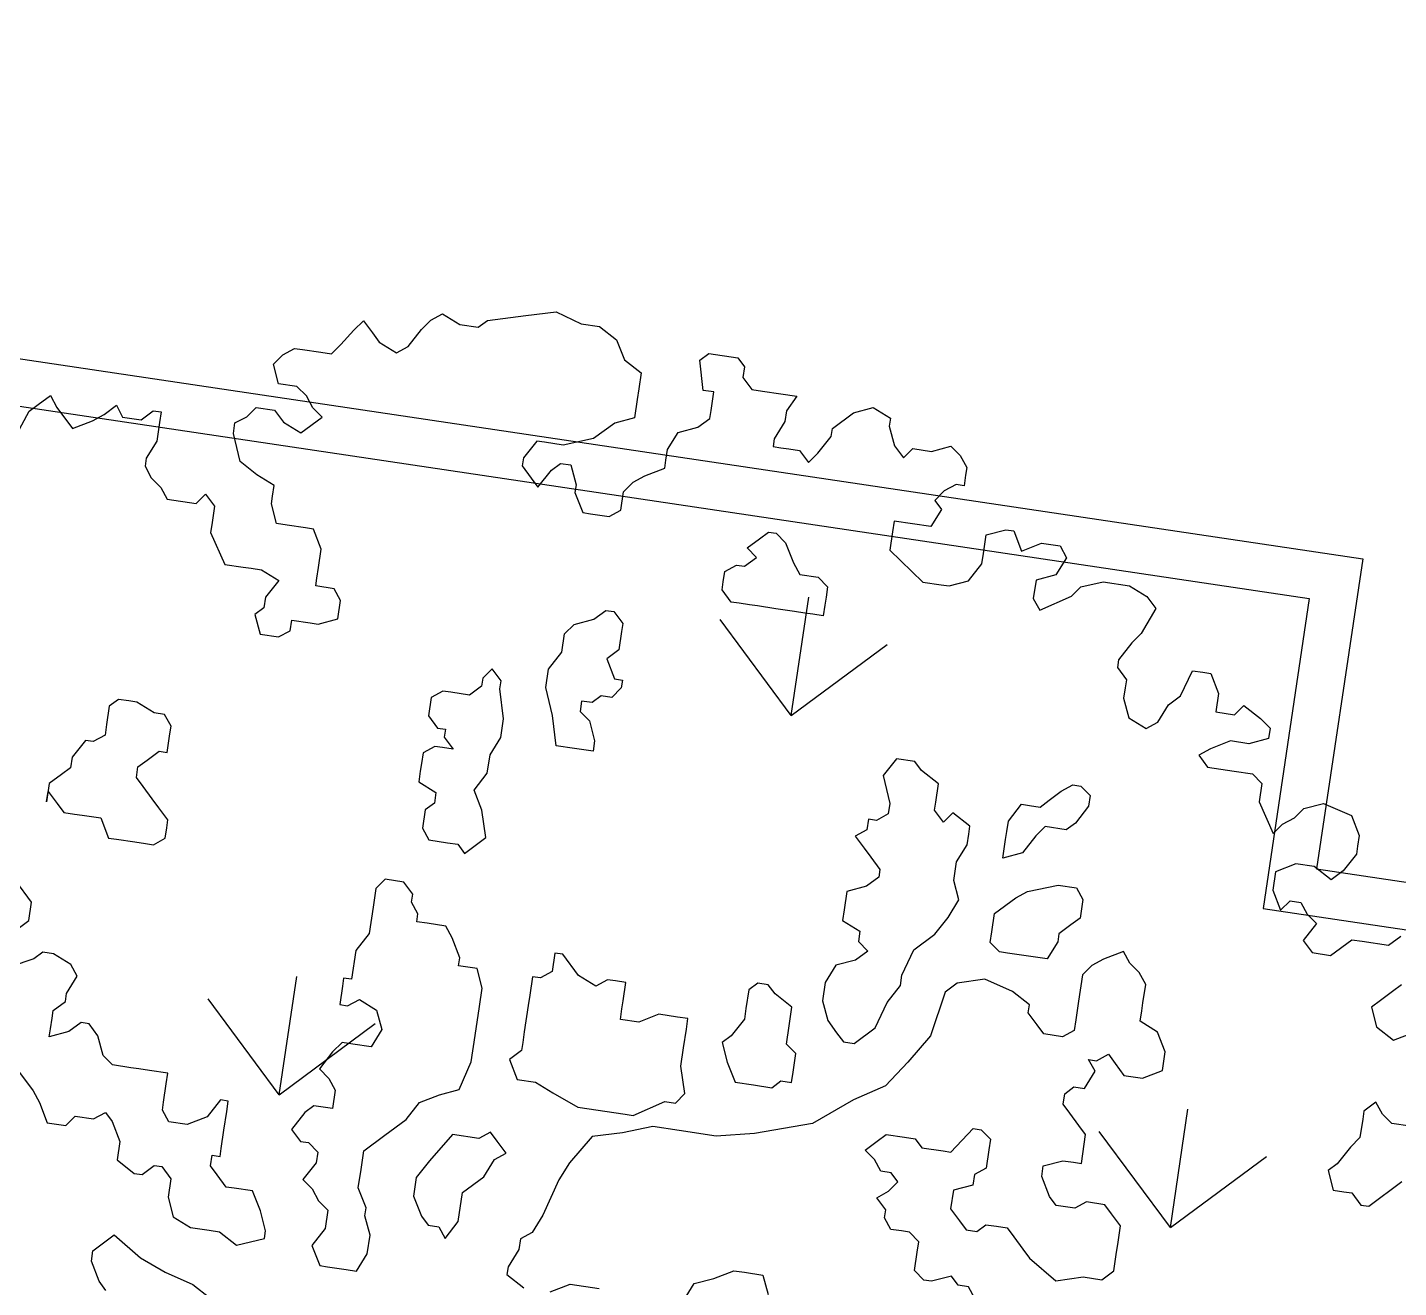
# Model space of a CAD drawing. Header units: millimetres. Extents: x 338 to 506, y 179 to 335.
# Drawn here: x 369.882 to 374.255, y 229.921 to 233.94 of the extents above; entities that cross this region are included whole.
import ezdxf

# ---------------------------------------------------------------- set-up
doc = ezdxf.new("R2010")
doc.units = ezdxf.units.MM
for name, color, linetype in [('ANDEN', 251, 'Continuous'), ('ARBOL-TOP', 3, 'Continuous'), ('MUROS', 32, 'Continuous')]:
    doc.layers.add(name, color=color, linetype=linetype)

# ---------------------------------------------------------------- blocks, each defined once
blk = doc.blocks.new('*X961')
at = {"color": 0}
for p, q in [((44.9707, 122.0172), (45.2401, 122.2867)), ((44.9707, 122.0172), (45.2401, 121.7478)), ((44.9707, 122.0172), (45.3517, 122.0172)), ((46.4076, 120.5804), (46.677, 120.8498)), ((46.4076, 120.5804), (46.677, 120.311)), ((46.4076, 120.5804), (46.7886, 120.5804)), ((44.9707, 119.1436), (45.2401, 119.413)), ((44.9707, 119.1436), (45.2401, 118.8742)), ((44.9707, 119.1436), (45.3517, 119.1436))]:
    blk.add_line(p, q, dxfattribs=at)
blk = doc.blocks.new('ARBOLITO')
at = {"linetype": 'ByBlock'}
for points in [[(462.105, 69.6452), (462.1133, 69.668), (462.1195, 69.6742), (462.1279, 69.6826), (462.1341, 69.6742), (462.1486, 69.6597), (462.1632, 69.668), (462.1715, 69.6742), (462.1798, 69.6826), (462.186, 69.6742), (462.2006, 69.6742), (462.2089, 69.6826), (462.2151, 69.6826), (462.2151, 69.6742), (462.2151, 69.6597), (462.2089, 69.6452), (462.2089, 69.6389), (462.2151, 69.6306), (462.2234, 69.6244), (462.2297, 69.6161), (462.2525, 69.6161), (462.2588, 69.6244), (462.2671, 69.6161), (462.2671, 69.6015), (462.2671, 69.5953), (462.2816, 69.5724), (462.2962, 69.5724), (462.3024, 69.5724), (462.3107, 69.5724), (462.3253, 69.5662), (462.3169, 69.5517), (462.3169, 69.5433), (462.3107, 69.5371), (462.3169, 69.5226), (462.3315, 69.5226), (462.3398, 69.5288), (462.3398, 69.5371), (462.3543, 69.5371), (462.3606, 69.5371), (462.3751, 69.5433), (462.3751, 69.5579), (462.3689, 69.5662), (462.3543, 69.5662), (462.3543, 69.5724), (462.3543, 69.5807), (462.3543, 69.5953), (462.346, 69.6098), (462.3398, 69.6098), (462.3253, 69.6098), (462.3169, 69.6098), (462.3107, 69.6244), (462.3107, 69.6306), (462.3107, 69.6389), (462.2962, 69.6452), (462.2816, 69.6535), (462.2733, 69.6742), (462.2733, 69.6826), (462.2816, 69.6888), (462.2879, 69.6971), (462.3024, 69.6971), (462.3107, 69.6888), (462.3253, 69.6826), (462.3398, 69.6971), (462.3315, 69.7033), (462.3253, 69.7117), (462.3169, 69.7179), (462.3024, 69.7179), (462.2962, 69.7324), (462.3024, 69.7407), (462.3107, 69.747), (462.3169, 69.747), (462.3315, 69.747), (462.3398, 69.747), (462.346, 69.7553), (462.3543, 69.7678), (462.3606, 69.7761), (462.3689, 69.7678), (462.3751, 69.7615), (462.3897, 69.7553), (462.398, 69.7615), (462.4063, 69.7761), (462.4125, 69.7844), (462.4208, 69.7906), (462.4354, 69.7844), (462.4499, 69.7844), (462.4562, 69.7906), (462.4853, 69.7989), (462.5081, 69.8052), (462.5289, 69.7989), (462.5434, 69.7989), (462.558, 69.7906), (462.5663, 69.7761), (462.5808, 69.7678), (462.5808, 69.7553), (462.5808, 69.747), (462.5808, 69.7324), (462.5663, 69.7262), (462.5517, 69.7117), (462.5289, 69.7033), (462.5143, 69.7033), (462.5081, 69.7033), (462.4998, 69.6888), (462.4998, 69.6826), (462.5081, 69.6742), (462.5143, 69.668), (462.5227, 69.6826), (462.5289, 69.6888), (462.5372, 69.6888), (462.5434, 69.6742), (462.5434, 69.668), (462.5517, 69.6535), (462.558, 69.6535), (462.5725, 69.6535), (462.5808, 69.6597), (462.5808, 69.6742), (462.5871, 69.6826), (462.5954, 69.6888), (462.6099, 69.6971), (462.6099, 69.7033), (462.6099, 69.7117), (462.6162, 69.7262), (462.6307, 69.7324), (462.639, 69.7407), (462.639, 69.747), (462.639, 69.7615), (462.6307, 69.7615), (462.6245, 69.7844), (462.6307, 69.7906), (462.6536, 69.7906), (462.6598, 69.7844), (462.6598, 69.7761), (462.6681, 69.7678), (462.6764, 69.7678), (462.691, 69.7678), (462.7034, 69.7678), (462.6972, 69.7553), (462.6972, 69.747), (462.691, 69.7324), (462.691, 69.7262), (462.6972, 69.7262), (462.7034, 69.7262), (462.7117, 69.7262), (462.7201, 69.7179), (462.7263, 69.7262), (462.7346, 69.7407), (462.7346, 69.747), (462.7491, 69.7615), (462.7637, 69.7678), (462.7782, 69.7615), (462.7782, 69.7553), (462.7845, 69.7407), (462.7928, 69.7324), (462.799, 69.7407), (462.8136, 69.7407), (462.8281, 69.747), (462.8364, 69.7407), (462.8427, 69.7324), (462.8427, 69.7262), (462.8427, 69.7179), (462.8364, 69.7179), (462.8281, 69.7117), (462.8219, 69.7033), (462.8281, 69.6971), (462.8219, 69.6826), (462.8073, 69.6826), (462.7928, 69.6826), (462.7928, 69.6742), (462.7928, 69.6597), (462.8219, 69.6389), (462.8364, 69.6389), (462.8427, 69.6389), (462.8572, 69.6452), (462.8655, 69.6597), (462.8655, 69.668), (462.8655, 69.6826), (462.8801, 69.6888), (462.8863, 69.6888), (462.8946, 69.6742), (462.9091, 69.6826), (462.9237, 69.6826), (462.9299, 69.6742), (462.9237, 69.6597), (462.9091, 69.6535), (462.9091, 69.6389), (462.9154, 69.6306), (462.9382, 69.6452), (462.9445, 69.6535), (462.9611, 69.6597), (462.9819, 69.6597), (462.9964, 69.6535), (463.0047, 69.6452), (462.9964, 69.6244), (462.9902, 69.6161), (462.9819, 69.6015), (462.9819, 69.5953), (462.9902, 69.587), (462.9902, 69.5807), (462.9902, 69.5724), (462.9964, 69.5579), (463.011, 69.5517), (463.0193, 69.5579), (463.0255, 69.5724), (463.0338, 69.5807), (463.0401, 69.6015), (463.0484, 69.6015), (463.0546, 69.6015), (463.0629, 69.587), (463.0629, 69.5724), (463.0775, 69.5724), (463.0837, 69.5807), (463.0982, 69.5724), (463.1065, 69.5662), (463.1065, 69.5579), (463.092, 69.5517), (463.0775, 69.5517), (463.0629, 69.5433), (463.0546, 69.5371), (463.0629, 69.5288), (463.0837, 69.5288), (463.0982, 69.5288), (463.1065, 69.5226), (463.1065, 69.508), (463.1211, 69.4852), (463.1273, 69.4935), (463.1356, 69.4997), (463.1419, 69.508), (463.1564, 69.5143), (463.1793, 69.508), (463.1876, 69.4935), (463.1876, 69.4852), (463.1876, 69.4789), (463.1793, 69.4644), (463.171, 69.4561), (463.1564, 69.4644), (463.1419, 69.4644), (463.1273, 69.4561), (463.1273, 69.4415), (463.1356, 69.427), (463.1419, 69.4353), (463.1502, 69.4353), (463.1564, 69.427), (463.1647, 69.4207), (463.1564, 69.4062), (463.1647, 69.3979), (463.1793, 69.3979), (463.1938, 69.4124), (463.2021, 69.4124), (463.2229, 69.4124), (463.2312, 69.4207)], [(463.2375, 69.3833), (463.2312, 69.3771), (463.2229, 69.3688), (463.2167, 69.3626), (463.2229, 69.348), (463.2375, 69.3397), (463.252, 69.348)], [(463.2603, 69.2753), (463.2458, 69.2753), (463.2375, 69.2815), (463.2312, 69.2898), (463.2229, 69.2815), (463.2229, 69.2753), (463.2229, 69.2607), (463.2167, 69.2524), (463.2084, 69.2379), (463.2021, 69.2317), (463.2084, 69.2171), (463.2167, 69.2171), (463.2229, 69.2171), (463.2312, 69.2088), (463.2375, 69.2088), (463.2458, 69.2171), (463.252, 69.2233), (463.2603, 69.2317)], [(462.105, 69.6452), (462.1133, 69.668), (462.1195, 69.6742), (462.1279, 69.6826), (462.1341, 69.6742), (462.1486, 69.6597), (462.1632, 69.668), (462.1715, 69.6742), (462.1798, 69.6826), (462.186, 69.6742), (462.2006, 69.6742), (462.2089, 69.6826), (462.2151, 69.6826), (462.2151, 69.6742), (462.2151, 69.6597), (462.2089, 69.6452), (462.2089, 69.6389), (462.2151, 69.6306), (462.2234, 69.6244), (462.2297, 69.6161), (462.2525, 69.6161), (462.2588, 69.6244), (462.2671, 69.6161), (462.2671, 69.6015), (462.2671, 69.5953), (462.2816, 69.5724), (462.2962, 69.5724), (462.3024, 69.5724), (462.3107, 69.5724), (462.3253, 69.5662), (462.3169, 69.5517), (462.3169, 69.5433), (462.3107, 69.5371), (462.3169, 69.5226), (462.3315, 69.5226), (462.3398, 69.5288), (462.3398, 69.5371), (462.3543, 69.5371), (462.3606, 69.5371), (462.3751, 69.5433), (462.3751, 69.5579), (462.3689, 69.5662), (462.3543, 69.5662), (462.3543, 69.5724), (462.3543, 69.5807), (462.3543, 69.5953), (462.346, 69.6098), (462.3398, 69.6098), (462.3253, 69.6098), (462.3169, 69.6098), (462.3107, 69.6244), (462.3107, 69.6306), (462.3107, 69.6389), (462.2962, 69.6452), (462.2816, 69.6535), (462.2733, 69.6742), (462.2733, 69.6826), (462.2816, 69.6888), (462.2879, 69.6971), (462.3024, 69.6971), (462.3107, 69.6888), (462.3253, 69.6826), (462.3398, 69.6971), (462.3315, 69.7033), (462.3253, 69.7117), (462.3169, 69.7179), (462.3024, 69.7179), (462.2962, 69.7324), (462.3024, 69.7407), (462.3107, 69.747), (462.3169, 69.747), (462.3315, 69.747), (462.3398, 69.747), (462.346, 69.7553), (462.3543, 69.7678), (462.3606, 69.7761), (462.3689, 69.7678), (462.3751, 69.7615), (462.3897, 69.7553), (462.398, 69.7615), (462.4063, 69.7761), (462.4125, 69.7844), (462.4208, 69.7906), (462.4354, 69.7844), (462.4499, 69.7844), (462.4562, 69.7906), (462.4853, 69.7989), (462.5081, 69.8052), (462.5289, 69.7989), (462.5434, 69.7989), (462.558, 69.7906), (462.5663, 69.7761), (462.5808, 69.7678), (462.5808, 69.7553), (462.5808, 69.747), (462.5808, 69.7324), (462.5663, 69.7262), (462.5517, 69.7117), (462.5289, 69.7033), (462.5143, 69.7033), (462.5081, 69.7033), (462.4998, 69.6888), (462.4998, 69.6826), (462.5081, 69.6742), (462.5143, 69.668), (462.5227, 69.6826), (462.5289, 69.6888), (462.5372, 69.6888), (462.5434, 69.6742), (462.5434, 69.668), (462.5517, 69.6535), (462.558, 69.6535), (462.5725, 69.6535), (462.5808, 69.6597), (462.5808, 69.6742), (462.5871, 69.6826), (462.5954, 69.6888), (462.6099, 69.6971), (462.6099, 69.7033), (462.6099, 69.7117), (462.6162, 69.7262), (462.6307, 69.7324), (462.639, 69.7407), (462.639, 69.747), (462.639, 69.7615), (462.6307, 69.7615), (462.6245, 69.7844), (462.6307, 69.7906), (462.6536, 69.7906), (462.6598, 69.7844), (462.6598, 69.7761), (462.6681, 69.7678), (462.6764, 69.7678), (462.691, 69.7678), (462.7034, 69.7678), (462.6972, 69.7553), (462.6972, 69.747), (462.691, 69.7324), (462.691, 69.7262), (462.6972, 69.7262), (462.7034, 69.7262), (462.7117, 69.7262), (462.7201, 69.7179), (462.7263, 69.7262), (462.7346, 69.7407), (462.7346, 69.747), (462.7491, 69.7615), (462.7637, 69.7678), (462.7782, 69.7615), (462.7782, 69.7553), (462.7845, 69.7407), (462.7928, 69.7324), (462.799, 69.7407), (462.8136, 69.7407), (462.8281, 69.747), (462.8364, 69.7407), (462.8427, 69.7324), (462.8427, 69.7262), (462.8427, 69.7179), (462.8364, 69.7179), (462.8281, 69.7117), (462.8219, 69.7033), (462.8281, 69.6971), (462.8219, 69.6826), (462.8073, 69.6826), (462.7928, 69.6826), (462.7928, 69.6742), (462.7928, 69.6597), (462.8219, 69.6389), (462.8364, 69.6389), (462.8427, 69.6389), (462.8572, 69.6452), (462.8655, 69.6597), (462.8655, 69.668), (462.8655, 69.6826), (462.8801, 69.6888), (462.8863, 69.6888), (462.8946, 69.6742), (462.9091, 69.6826), (462.9237, 69.6826), (462.9299, 69.6742), (462.9237, 69.6597), (462.9091, 69.6535), (462.9091, 69.6389), (462.9154, 69.6306), (462.9382, 69.6452), (462.9445, 69.6535), (462.9611, 69.6597), (462.9819, 69.6597), (462.9964, 69.6535), (463.0047, 69.6452), (462.9964, 69.6244), (462.9902, 69.6161), (462.9819, 69.6015), (462.9819, 69.5953), (462.9902, 69.587), (462.9902, 69.5807), (462.9902, 69.5724), (462.9964, 69.5579), (463.011, 69.5517), (463.0193, 69.5579), (463.0255, 69.5724), (463.0338, 69.5807), (463.0401, 69.6015), (463.0484, 69.6015), (463.0546, 69.6015), (463.0629, 69.587), (463.0629, 69.5724), (463.0775, 69.5724), (463.0837, 69.5807), (463.0982, 69.5724), (463.1065, 69.5662), (463.1065, 69.5579), (463.092, 69.5517), (463.0775, 69.5517), (463.0629, 69.5433), (463.0546, 69.5371), (463.0629, 69.5288), (463.0837, 69.5288), (463.0982, 69.5288), (463.1065, 69.5226), (463.1065, 69.508), (463.1211, 69.4852), (463.1273, 69.4935), (463.1356, 69.4997), (463.1419, 69.508), (463.1564, 69.5143), (463.1793, 69.508), (463.1876, 69.4935), (463.1876, 69.4852), (463.1876, 69.4789), (463.1793, 69.4644), (463.171, 69.4561), (463.1564, 69.4644), (463.1419, 69.4644), (463.1273, 69.4561), (463.1273, 69.4415), (463.1356, 69.427), (463.1419, 69.4353), (463.1502, 69.4353), (463.1564, 69.427), (463.1647, 69.4207), (463.1564, 69.4062), (463.1647, 69.3979), (463.1793, 69.3979), (463.1938, 69.4124), (463.2021, 69.4124), (463.2229, 69.4124), (463.2312, 69.4207)], [(463.2375, 69.3833), (463.2312, 69.3771), (463.2229, 69.3688), (463.2167, 69.3626), (463.2229, 69.348), (463.2375, 69.3397), (463.252, 69.348)], [(463.2603, 69.2753), (463.2458, 69.2753), (463.2375, 69.2815), (463.2312, 69.2898), (463.2229, 69.2815), (463.2229, 69.2753), (463.2229, 69.2607), (463.2167, 69.2524), (463.2084, 69.2379), (463.2021, 69.2317), (463.2084, 69.2171), (463.2167, 69.2171), (463.2229, 69.2171), (463.2312, 69.2088), (463.2375, 69.2088), (463.2458, 69.2171), (463.252, 69.2233), (463.2603, 69.2317)], [(462.7117, 69.6015), (462.6972, 69.6015), (462.691, 69.6015), (462.6827, 69.6015), (462.6764, 69.6015), (462.6681, 69.6098), (462.6681, 69.6161), (462.6681, 69.6244), (462.6764, 69.6306), (462.6827, 69.6306), (462.691, 69.6389), (462.6827, 69.6452), (462.691, 69.6535), (462.6972, 69.6597), (462.7034, 69.6597), (462.7117, 69.6535), (462.7201, 69.6389), (462.7263, 69.6306), (462.7408, 69.6306), (462.7491, 69.6244), (462.7491, 69.6161), (462.7491, 69.6098), (462.7491, 69.6015), (462.7408, 69.6015), (462.7346, 69.6015), (462.7263, 69.6015), (462.7117, 69.6015), (462.7117, 69.6015)], [(462.7117, 69.6015), (462.6972, 69.6015), (462.691, 69.6015), (462.6827, 69.6015), (462.6764, 69.6015), (462.6681, 69.6098), (462.6681, 69.6161), (462.6681, 69.6244), (462.6764, 69.6306), (462.6827, 69.6306), (462.691, 69.6389), (462.6827, 69.6452), (462.691, 69.6535), (462.6972, 69.6597), (462.7034, 69.6597), (462.7117, 69.6535), (462.7201, 69.6389), (462.7263, 69.6306), (462.7408, 69.6306), (462.7491, 69.6244), (462.7491, 69.6161), (462.7491, 69.6098), (462.7491, 69.6015), (462.7408, 69.6015), (462.7346, 69.6015), (462.7263, 69.6015), (462.7117, 69.6015)], [(462.5725, 69.508), (462.5725, 69.4997), (462.5808, 69.4935), (462.5871, 69.4789), (462.5871, 69.4706), (462.5725, 69.4706), (462.558, 69.4706), (462.5517, 69.4935), (462.5434, 69.5143), (462.5434, 69.5288), (462.5517, 69.5433), (462.5517, 69.5579), (462.558, 69.5662), (462.5725, 69.5724), (462.5808, 69.5807), (462.5871, 69.5807), (462.5954, 69.5724), (462.5954, 69.5662), (462.5954, 69.5517), (462.5871, 69.5433), (462.5954, 69.5288), (462.6016, 69.5288), (462.6016, 69.5226), (462.5954, 69.5143), (462.5871, 69.5143), (462.5808, 69.508), (462.5725, 69.508), (462.5725, 69.508)], [(462.5725, 69.508), (462.5725, 69.4997), (462.5808, 69.4935), (462.5871, 69.4789), (462.5871, 69.4706), (462.5725, 69.4706), (462.558, 69.4706), (462.5517, 69.4935), (462.5434, 69.5143), (462.5434, 69.5288), (462.5517, 69.5433), (462.5517, 69.5579), (462.558, 69.5662), (462.5725, 69.5724), (462.5808, 69.5807), (462.5871, 69.5807), (462.5954, 69.5724), (462.5954, 69.5662), (462.5954, 69.5517), (462.5871, 69.5433), (462.5954, 69.5288), (462.6016, 69.5288), (462.6016, 69.5226), (462.5954, 69.5143), (462.5871, 69.5143), (462.5808, 69.508), (462.5725, 69.508)], [(462.5143, 69.3917), (462.5081, 69.4124), (462.4998, 69.427), (462.5081, 69.4415), (462.5081, 69.4561), (462.5143, 69.4706), (462.5143, 69.4852), (462.5081, 69.508), (462.5081, 69.5143), (462.4998, 69.5226), (462.4936, 69.5143), (462.4936, 69.508), (462.4853, 69.4997), (462.4707, 69.4997), (462.4645, 69.4997), (462.4562, 69.4935), (462.4562, 69.4789), (462.4645, 69.4706), (462.4707, 69.4706), (462.4707, 69.4644), (462.479, 69.4561), (462.4707, 69.4561), (462.4645, 69.4561), (462.4562, 69.4498), (462.4562, 69.4415), (462.4562, 69.4353), (462.4562, 69.427), (462.4707, 69.4207), (462.4707, 69.4124), (462.4645, 69.4062), (462.4645, 69.3917), (462.4707, 69.3833), (462.4853, 69.3833), (462.4936, 69.3833), (462.4998, 69.3771), (462.5143, 69.3917), (462.5143, 69.3917)], [(462.5143, 69.3917), (462.5081, 69.4124), (462.4998, 69.427), (462.5081, 69.4415), (462.5081, 69.4561), (462.5143, 69.4706), (462.5143, 69.4852), (462.5081, 69.508), (462.5081, 69.5143), (462.4998, 69.5226), (462.4936, 69.5143), (462.4936, 69.508), (462.4853, 69.4997), (462.4707, 69.4997), (462.4645, 69.4997), (462.4562, 69.4935), (462.4562, 69.4789), (462.4645, 69.4706), (462.4707, 69.4706), (462.4707, 69.4644), (462.479, 69.4561), (462.4707, 69.4561), (462.4645, 69.4561), (462.4562, 69.4498), (462.4562, 69.4415), (462.4562, 69.4353), (462.4562, 69.427), (462.4707, 69.4207), (462.4707, 69.4124), (462.4645, 69.4062), (462.4645, 69.3917), (462.4707, 69.3833), (462.4853, 69.3833), (462.4936, 69.3833), (462.4998, 69.3771), (462.5143, 69.3917)], [(462.8219, 69.2753), (462.8364, 69.2898), (462.8427, 69.3106), (462.851, 69.3252), (462.851, 69.3335), (462.8572, 69.3543), (462.8717, 69.3688), (462.8801, 69.3833), (462.8863, 69.3979), (462.8801, 69.4124), (462.8801, 69.427), (462.8863, 69.4415), (462.8863, 69.4498), (462.8863, 69.4561), (462.8717, 69.4644), (462.8655, 69.4561), (462.8572, 69.4644), (462.8572, 69.4706), (462.8572, 69.4852), (462.8427, 69.4935), (462.8364, 69.4997), (462.8219, 69.4997), (462.8136, 69.4852), (462.8219, 69.4644), (462.8219, 69.4561), (462.8136, 69.4498), (462.8073, 69.4498), (462.8073, 69.4415), (462.799, 69.4353), (462.8073, 69.427), (462.8136, 69.4207), (462.8219, 69.4124), (462.8219, 69.4062), (462.8136, 69.3979), (462.799, 69.3917), (462.799, 69.3771), (462.799, 69.3688), (462.8136, 69.3626), (462.8136, 69.3543), (462.8219, 69.348), (462.8136, 69.3397), (462.799, 69.3335), (462.7928, 69.3189), (462.7928, 69.3044), (462.799, 69.2898), (462.8073, 69.2815), (462.8136, 69.2753), (462.8219, 69.2753), (462.8219, 69.2753)], [(462.8219, 69.2753), (462.8364, 69.2898), (462.8427, 69.3106), (462.851, 69.3252), (462.851, 69.3335), (462.8572, 69.3543), (462.8717, 69.3688), (462.8801, 69.3833), (462.8863, 69.3979), (462.8801, 69.4124), (462.8801, 69.427), (462.8863, 69.4415), (462.8863, 69.4498), (462.8863, 69.4561), (462.8717, 69.4644), (462.8655, 69.4561), (462.8572, 69.4644), (462.8572, 69.4706), (462.8572, 69.4852), (462.8427, 69.4935), (462.8364, 69.4997), (462.8219, 69.4997), (462.8136, 69.4852), (462.8219, 69.4644), (462.8219, 69.4561), (462.8136, 69.4498), (462.8073, 69.4498), (462.8073, 69.4415), (462.799, 69.4353), (462.8073, 69.427), (462.8136, 69.4207), (462.8219, 69.4124), (462.8219, 69.4062), (462.8136, 69.3979), (462.799, 69.3917), (462.799, 69.3771), (462.799, 69.3688), (462.8136, 69.3626), (462.8136, 69.3543), (462.8219, 69.348), (462.8136, 69.3397), (462.799, 69.3335), (462.7928, 69.3189), (462.7928, 69.3044), (462.799, 69.2898), (462.8073, 69.2815), (462.8136, 69.2753), (462.8219, 69.2753)], [(462.9154, 69.4353), (462.9154, 69.4498), (462.9154, 69.4561), (462.9154, 69.4644), (462.9237, 69.4789), (462.9299, 69.4789), (462.9382, 69.4789), (462.9445, 69.4852), (462.9528, 69.4935), (462.9611, 69.4997), (462.9673, 69.4997), (462.9756, 69.4935), (462.9756, 69.4852), (462.9673, 69.4706), (462.9611, 69.4644), (462.9445, 69.4644), (462.9382, 69.4561), (462.9299, 69.4415), (462.9154, 69.4353), (462.9154, 69.4353)], [(462.9154, 69.4353), (462.9154, 69.4498), (462.9154, 69.4561), (462.9154, 69.4644), (462.9237, 69.4789), (462.9299, 69.4789), (462.9382, 69.4789), (462.9445, 69.4852), (462.9528, 69.4935), (462.9611, 69.4997), (462.9673, 69.4997), (462.9756, 69.4935), (462.9756, 69.4852), (462.9673, 69.4706), (462.9611, 69.4644), (462.9445, 69.4644), (462.9382, 69.4561), (462.9299, 69.4415), (462.9154, 69.4353)], [(462.1715, 69.3771), (462.1798, 69.3688), (462.186, 69.3626), (462.1944, 69.3626), (462.2006, 69.3626), (462.2151, 69.3626), (462.2234, 69.348), (462.2297, 69.348), (462.2442, 69.348), (462.2525, 69.348), (462.2588, 69.348), (462.2671, 69.3543), (462.2671, 69.3626), (462.2671, 69.3688), (462.2588, 69.3771), (462.2525, 69.3833), (462.2442, 69.3917), (462.238, 69.3979), (462.238, 69.4062), (462.2442, 69.4124), (462.2525, 69.4207), (462.2588, 69.4207), (462.2588, 69.4353), (462.2588, 69.4415), (462.2525, 69.4498), (462.2442, 69.4498), (462.2297, 69.4561), (462.2234, 69.4561), (462.2151, 69.4561), (462.2089, 69.4498), (462.2089, 69.4353), (462.2089, 69.427), (462.2006, 69.4207), (462.1944, 69.4207), (462.186, 69.4062), (462.186, 69.3979), (462.1798, 69.3917), (462.1715, 69.3833), (462.1715, 69.3688), (462.1715, 69.3771), (462.1715, 69.3771)], [(462.1715, 69.3771), (462.1798, 69.3688), (462.186, 69.3626), (462.1944, 69.3626), (462.2006, 69.3626), (462.2151, 69.3626), (462.2234, 69.348), (462.2297, 69.348), (462.2442, 69.348), (462.2525, 69.348), (462.2588, 69.348), (462.2671, 69.3543), (462.2671, 69.3626), (462.2671, 69.3688), (462.2588, 69.3771), (462.2525, 69.3833), (462.2442, 69.3917), (462.238, 69.3979), (462.238, 69.4062), (462.2442, 69.4124), (462.2525, 69.4207), (462.2588, 69.4207), (462.2588, 69.4353), (462.2588, 69.4415), (462.2525, 69.4498), (462.2442, 69.4498), (462.2297, 69.4561), (462.2234, 69.4561), (462.2151, 69.4561), (462.2089, 69.4498), (462.2089, 69.4353), (462.2089, 69.427), (462.2006, 69.4207), (462.1944, 69.4207), (462.186, 69.4062), (462.186, 69.3979), (462.1798, 69.3917), (462.1715, 69.3833), (462.1715, 69.3688), (462.1715, 69.3771)], [(462.9445, 69.3626), (462.9299, 69.3626), (462.9237, 69.3626), (462.9154, 69.3688), (462.9154, 69.3771), (462.9154, 69.3917), (462.9299, 69.4062), (462.9382, 69.4124), (462.9611, 69.4207), (462.9756, 69.4207), (462.9819, 69.4124), (462.9819, 69.3979), (462.9756, 69.3917), (462.9673, 69.3833), (462.9673, 69.3771), (462.9611, 69.3626), (462.9445, 69.3626), (462.9445, 69.3626)], [(462.9445, 69.3626), (462.9299, 69.3626), (462.9237, 69.3626), (462.9154, 69.3688), (462.9154, 69.3771), (462.9154, 69.3917), (462.9299, 69.4062), (462.9382, 69.4124), (462.9611, 69.4207), (462.9756, 69.4207), (462.9819, 69.4124), (462.9819, 69.3979), (462.9756, 69.3917), (462.9673, 69.3833), (462.9673, 69.3771), (462.9611, 69.3626), (462.9445, 69.3626)], [(462.5808, 69.0571), (462.5954, 69.0488)], [(462.6162, 69.0488), (462.6307, 69.0571), (462.6536, 69.0571)], [(462.7201, 69.0571), (462.7263, 69.0717), (462.7408, 69.0779), (462.7554, 69.0862), (462.7637, 69.0862), (462.7782, 69.0862), (462.7845, 69.0717)], [(462.9445, 69.0924), (462.9382, 69.1008), (462.9299, 69.1008), (462.9237, 69.107), (462.9091, 69.1008), (462.9029, 69.1008), (462.8946, 69.107), (462.8946, 69.1215), (462.8946, 69.1298), (462.8863, 69.1361), (462.8801, 69.1361), (462.8717, 69.1361), (462.8655, 69.1444), (462.8655, 69.1506), (462.8572, 69.1589), (462.8655, 69.1652), (462.8717, 69.1735), (462.8655, 69.1797), (462.8572, 69.1797), (462.851, 69.188), (462.8427, 69.1943), (462.851, 69.2026), (462.8572, 69.2088), (462.8717, 69.2088), (462.8801, 69.2088), (462.8863, 69.2026), (462.9029, 69.2026), (462.9091, 69.2026), (462.9237, 69.2233), (462.9299, 69.2233), (462.9382, 69.2171), (462.9382, 69.2088), (462.9382, 69.1943), (462.9299, 69.188), (462.9299, 69.1797), (462.9154, 69.1735), (462.9154, 69.1589), (462.9237, 69.1506), (462.9299, 69.1444), (462.9382, 69.1444), (462.9445, 69.1506), (462.9528, 69.1506), (462.9611, 69.1506), (462.9673, 69.1444), (462.9756, 69.1361), (462.9819, 69.1298), (463.0047, 69.1153), (463.0255, 69.1215), (463.0401, 69.1215), (463.0484, 69.1298), (463.0484, 69.1444), (463.0484, 69.1506), (463.0484, 69.1652), (463.0401, 69.1735), (463.0338, 69.1797), (463.0193, 69.1797), (463.011, 69.1735), (462.9964, 69.1735), (462.9902, 69.1797), (462.9819, 69.1943), (462.9819, 69.2026), (462.9964, 69.2088), (463.0047, 69.2088), (463.011, 69.2088), (463.011, 69.2317), (463.0047, 69.2379), (462.9964, 69.2462), (462.9902, 69.2524), (462.9902, 69.2607), (462.9964, 69.267), (463.0047, 69.267), (463.011, 69.2815), (463.0047, 69.2898), (463.011, 69.2898), (463.0193, 69.2961), (463.0255, 69.2898), (463.0338, 69.2815), (463.0484, 69.2815), (463.0629, 69.2898), (463.0629, 69.3044), (463.0546, 69.3189), (463.0401, 69.3252), (463.0401, 69.3335), (463.0401, 69.3397), (463.0401, 69.3543), (463.0338, 69.3626), (463.0255, 69.3688), (463.0193, 69.3771), (463.0047, 69.3688), (462.9964, 69.3626), (462.9902, 69.3543), (462.9902, 69.3335), (462.9902, 69.3189), (462.9902, 69.3106), (462.9819, 69.3044), (462.9673, 69.3044), (462.9611, 69.3106), (462.9528, 69.3189), (462.9528, 69.3252), (462.9382, 69.3335), (462.9154, 69.3397), (462.8946, 69.3335), (462.8863, 69.3252), (462.8801, 69.2898), (462.8655, 69.267), (462.851, 69.2462), (462.8281, 69.2317), (462.799, 69.2088), (462.7554, 69.1943), (462.7263, 69.188), (462.6972, 69.188), (462.6764, 69.188), (462.6536, 69.1797), (462.6307, 69.1735), (462.6162, 69.1506), (462.6099, 69.1361), (462.6016, 69.107), (462.5954, 69.0924), (462.5871, 69.0862), (462.5871, 69.0779), (462.5808, 69.0633), (462.5808, 69.0571), (462.5808, 69.0571)], [(462.5808, 69.0571), (462.5954, 69.0488)], [(462.6162, 69.0488), (462.6307, 69.0571), (462.6536, 69.0571)], [(462.7201, 69.0571), (462.7263, 69.0717), (462.7408, 69.0779), (462.7554, 69.0862), (462.7637, 69.0862), (462.7782, 69.0862), (462.7845, 69.0717)], [(462.9445, 69.0924), (462.9382, 69.1008), (462.9299, 69.1008), (462.9237, 69.107), (462.9091, 69.1008), (462.9029, 69.1008), (462.8946, 69.107), (462.8946, 69.1215), (462.8946, 69.1298), (462.8863, 69.1361), (462.8801, 69.1361), (462.8717, 69.1361), (462.8655, 69.1444), (462.8655, 69.1506), (462.8572, 69.1589), (462.8655, 69.1652), (462.8717, 69.1735), (462.8655, 69.1797), (462.8572, 69.1797), (462.851, 69.188), (462.8427, 69.1943), (462.851, 69.2026), (462.8572, 69.2088), (462.8717, 69.2088), (462.8801, 69.2088), (462.8863, 69.2026), (462.9029, 69.2026), (462.9091, 69.2026), (462.9237, 69.2233), (462.9299, 69.2233), (462.9382, 69.2171), (462.9382, 69.2088), (462.9382, 69.1943), (462.9299, 69.188), (462.9299, 69.1797), (462.9154, 69.1735), (462.9154, 69.1589), (462.9237, 69.1506), (462.9299, 69.1444), (462.9382, 69.1444), (462.9445, 69.1506), (462.9528, 69.1506), (462.9611, 69.1506), (462.9673, 69.1444), (462.9756, 69.1361), (462.9819, 69.1298), (463.0047, 69.1153), (463.0255, 69.1215), (463.0401, 69.1215), (463.0484, 69.1298), (463.0484, 69.1444), (463.0484, 69.1506), (463.0484, 69.1652), (463.0401, 69.1735), (463.0338, 69.1797), (463.0193, 69.1797), (463.011, 69.1735), (462.9964, 69.1735), (462.9902, 69.1797), (462.9819, 69.1943), (462.9819, 69.2026), (462.9964, 69.2088), (463.0047, 69.2088), (463.011, 69.2088), (463.011, 69.2317), (463.0047, 69.2379), (462.9964, 69.2462), (462.9902, 69.2524), (462.9902, 69.2607), (462.9964, 69.267), (463.0047, 69.267), (463.011, 69.2815), (463.0047, 69.2898), (463.011, 69.2898), (463.0193, 69.2961), (463.0255, 69.2898), (463.0338, 69.2815), (463.0484, 69.2815), (463.0629, 69.2898), (463.0629, 69.3044), (463.0546, 69.3189), (463.0401, 69.3252), (463.0401, 69.3335), (463.0401, 69.3397), (463.0401, 69.3543), (463.0338, 69.3626), (463.0255, 69.3688), (463.0193, 69.3771), (463.0047, 69.3688), (462.9964, 69.3626), (462.9902, 69.3543), (462.9902, 69.3335), (462.9902, 69.3189), (462.9902, 69.3106), (462.9819, 69.3044), (462.9673, 69.3044), (462.9611, 69.3106), (462.9528, 69.3189), (462.9528, 69.3252), (462.9382, 69.3335), (462.9154, 69.3397), (462.8946, 69.3335), (462.8863, 69.3252), (462.8801, 69.2898), (462.8655, 69.267), (462.851, 69.2462), (462.8281, 69.2317), (462.799, 69.2088), (462.7554, 69.1943), (462.7263, 69.188), (462.6972, 69.188), (462.6764, 69.188), (462.6536, 69.1797), (462.6307, 69.1735), (462.6162, 69.1506), (462.6099, 69.1361), (462.6016, 69.107), (462.5954, 69.0924), (462.5871, 69.0862), (462.5871, 69.0779), (462.5808, 69.0633), (462.5808, 69.0571)], [(462.4645, 69.0924), (462.4562, 69.107), (462.4562, 69.1215), (462.4562, 69.1361), (462.4707, 69.1506), (462.4853, 69.1652), (462.4936, 69.1797), (462.5081, 69.188), (462.5227, 69.1943), (462.5289, 69.2171), (462.5289, 69.2379), (462.5289, 69.2607), (462.5289, 69.2753), (462.5227, 69.2898), (462.5081, 69.2898), (462.5081, 69.2961), (462.4998, 69.3106), (462.4936, 69.3189), (462.479, 69.3189), (462.4707, 69.3189), (462.4707, 69.3252), (462.4645, 69.3335), (462.4645, 69.3397), (462.4562, 69.348), (462.4416, 69.348), (462.4354, 69.3397), (462.4354, 69.3252), (462.4354, 69.3044), (462.4271, 69.2898), (462.4271, 69.267), (462.4208, 69.267), (462.4208, 69.2607), (462.4208, 69.2462), (462.4271, 69.2462), (462.4354, 69.2524), (462.4499, 69.2462), (462.4562, 69.2317), (462.4499, 69.2171), (462.4354, 69.2171), (462.4271, 69.2171), (462.4208, 69.2088), (462.4125, 69.1943), (462.4208, 69.188), (462.4271, 69.1797), (462.4271, 69.1652), (462.4125, 69.1652), (462.4063, 69.1589), (462.398, 69.1444), (462.4063, 69.1361), (462.4125, 69.1361), (462.4208, 69.1298), (462.4208, 69.1215), (462.4125, 69.107), (462.4208, 69.1008), (462.4271, 69.0924), (462.4354, 69.0862), (462.4354, 69.0717), (462.4271, 69.0571), (462.4354, 69.0426), (462.4416, 69.0426), (462.4562, 69.0426), (462.4645, 69.0426), (462.4707, 69.0571), (462.4707, 69.0717), (462.4645, 69.0862), (462.4645, 69.0924), (462.4645, 69.0924)], [(462.4645, 69.0924), (462.4562, 69.107), (462.4562, 69.1215), (462.4562, 69.1361), (462.4707, 69.1506), (462.4853, 69.1652), (462.4936, 69.1797), (462.5081, 69.188), (462.5227, 69.1943), (462.5289, 69.2171), (462.5289, 69.2379), (462.5289, 69.2607), (462.5289, 69.2753), (462.5227, 69.2898), (462.5081, 69.2898), (462.5081, 69.2961), (462.4998, 69.3106), (462.4936, 69.3189), (462.479, 69.3189), (462.4707, 69.3189), (462.4707, 69.3252), (462.4645, 69.3335), (462.4645, 69.3397), (462.4562, 69.348), (462.4416, 69.348), (462.4354, 69.3397), (462.4354, 69.3252), (462.4354, 69.3044), (462.4271, 69.2898), (462.4271, 69.267), (462.4208, 69.267), (462.4208, 69.2607), (462.4208, 69.2462), (462.4271, 69.2462), (462.4354, 69.2524), (462.4499, 69.2462), (462.4562, 69.2317), (462.4499, 69.2171), (462.4354, 69.2171), (462.4271, 69.2171), (462.4208, 69.2088), (462.4125, 69.1943), (462.4208, 69.188), (462.4271, 69.1797), (462.4271, 69.1652), (462.4125, 69.1652), (462.4063, 69.1589), (462.398, 69.1444), (462.4063, 69.1361), (462.4125, 69.1361), (462.4208, 69.1298), (462.4208, 69.1215), (462.4125, 69.107), (462.4208, 69.1008), (462.4271, 69.0924), (462.4354, 69.0862), (462.4354, 69.0717), (462.4271, 69.0571), (462.4354, 69.0426), (462.4416, 69.0426), (462.4562, 69.0426), (462.4645, 69.0426), (462.4707, 69.0571), (462.4707, 69.0717), (462.4645, 69.0862), (462.4645, 69.0924)], [(462.6972, 69.2171), (462.691, 69.2379), (462.691, 69.2524), (462.691, 69.267), (462.691, 69.2753), (462.6827, 69.2753), (462.6681, 69.2753), (462.6536, 69.267), (462.639, 69.267), (462.639, 69.2753), (462.639, 69.2815), (462.639, 69.2961), (462.6307, 69.2961), (462.6245, 69.2961), (462.6162, 69.2898), (462.6016, 69.2961), (462.5871, 69.3106), (462.5808, 69.3106), (462.5808, 69.2961), (462.5725, 69.2898), (462.5663, 69.2898), (462.5663, 69.2753), (462.5663, 69.267), (462.5663, 69.2462), (462.5663, 69.2379), (462.5663, 69.2317), (462.558, 69.2233), (462.5663, 69.2088), (462.5808, 69.2088), (462.5954, 69.2026), (462.6162, 69.1943), (462.6536, 69.1943), (462.6598, 69.1943), (462.6827, 69.2088), (462.691, 69.2088), (462.6972, 69.2171), (462.6972, 69.2171)], [(462.6972, 69.2171), (462.691, 69.2379), (462.691, 69.2524), (462.691, 69.267), (462.691, 69.2753), (462.6827, 69.2753), (462.6681, 69.2753), (462.6536, 69.267), (462.639, 69.267), (462.639, 69.2753), (462.639, 69.2815), (462.639, 69.2961), (462.6307, 69.2961), (462.6245, 69.2961), (462.6162, 69.2898), (462.6016, 69.2961), (462.5871, 69.3106), (462.5808, 69.3106), (462.5808, 69.2961), (462.5725, 69.2898), (462.5663, 69.2898), (462.5663, 69.2753), (462.5663, 69.267), (462.5663, 69.2462), (462.5663, 69.2379), (462.5663, 69.2317), (462.558, 69.2233), (462.5663, 69.2088), (462.5808, 69.2088), (462.5954, 69.2026), (462.6162, 69.1943), (462.6536, 69.1943), (462.6598, 69.1943), (462.6827, 69.2088), (462.691, 69.2088), (462.6972, 69.2171)], [(462.7782, 69.2462), (462.7782, 69.2607), (462.7699, 69.267), (462.7699, 69.2815), (462.7699, 69.2961), (462.7554, 69.3044), (462.7491, 69.3106), (462.7408, 69.3106), (462.7346, 69.3044), (462.7346, 69.2898), (462.7346, 69.2815), (462.7263, 69.267), (462.7201, 69.2607), (462.7263, 69.2462), (462.7346, 69.2317), (462.7491, 69.2317), (462.7637, 69.2317), (462.7699, 69.2379), (462.7782, 69.2379), (462.7782, 69.2462), (462.7782, 69.2462)], [(462.7782, 69.2462), (462.7782, 69.2607), (462.7699, 69.267), (462.7699, 69.2815), (462.7699, 69.2961), (462.7554, 69.3044), (462.7491, 69.3106), (462.7408, 69.3106), (462.7346, 69.3044), (462.7346, 69.2898), (462.7346, 69.2815), (462.7263, 69.267), (462.7201, 69.2607), (462.7263, 69.2462), (462.7346, 69.2317), (462.7491, 69.2317), (462.7637, 69.2317), (462.7699, 69.2379), (462.7782, 69.2379), (462.7782, 69.2462)], [(462.3897, 69.0571), (462.3897, 69.0633), (462.3834, 69.0779), (462.3751, 69.0924), (462.3606, 69.0924), (462.3543, 69.0924), (462.346, 69.1008), (462.3398, 69.107), (462.3398, 69.1153), (462.346, 69.1153), (462.346, 69.1215), (462.346, 69.1361), (462.346, 69.1506), (462.346, 69.1589), (462.3398, 69.1589), (462.3315, 69.1444), (462.3169, 69.1361), (462.3024, 69.1361), (462.2962, 69.1444), (462.2962, 69.1506), (462.2962, 69.1652), (462.2962, 69.1735), (462.2816, 69.1735), (462.2733, 69.1735), (462.2671, 69.1735), (462.2525, 69.1735), (462.2442, 69.1797), (462.238, 69.1943), (462.2297, 69.2026), (462.2234, 69.2026), (462.2151, 69.1943), (462.2006, 69.188), (462.2006, 69.1943), (462.2006, 69.2026), (462.2006, 69.2088), (462.2089, 69.2171), (462.2089, 69.2233), (462.2151, 69.2379), (462.2089, 69.2462), (462.1944, 69.2524), (462.186, 69.2524), (462.1798, 69.2462), (462.1632, 69.2379)], [(462.1632, 69.267), (462.1715, 69.2753), (462.1715, 69.2898), (462.1569, 69.3044)], [(462.1798, 69.1589), (462.1944, 69.1444), (462.2006, 69.1361), (462.2089, 69.1215), (462.2234, 69.1215), (462.2297, 69.1298), (462.2442, 69.1298), (462.2525, 69.1361), (462.2588, 69.1298), (462.2671, 69.1153), (462.2671, 69.1008), (462.2816, 69.0924), (462.2879, 69.0924), (462.2962, 69.1008), (462.3024, 69.1008), (462.3107, 69.0924), (462.3107, 69.0779), (462.3169, 69.0633), (462.3315, 69.0571), (462.346, 69.0571), (462.3543, 69.0571), (462.3689, 69.0488), (462.3897, 69.0571), (462.3897, 69.0571)], [(462.3897, 69.0571), (462.3897, 69.0633), (462.3834, 69.0779), (462.3751, 69.0924), (462.3606, 69.0924), (462.3543, 69.0924), (462.346, 69.1008), (462.3398, 69.107), (462.3398, 69.1153), (462.346, 69.1153), (462.346, 69.1215), (462.346, 69.1361), (462.346, 69.1506), (462.346, 69.1589), (462.3398, 69.1589), (462.3315, 69.1444), (462.3169, 69.1361), (462.3024, 69.1361), (462.2962, 69.1444), (462.2962, 69.1506), (462.2962, 69.1652), (462.2962, 69.1735), (462.2816, 69.1735), (462.2733, 69.1735), (462.2671, 69.1735), (462.2525, 69.1735), (462.2442, 69.1797), (462.238, 69.1943), (462.2297, 69.2026), (462.2234, 69.2026), (462.2151, 69.1943), (462.2006, 69.188), (462.2006, 69.1943), (462.2006, 69.2026), (462.2006, 69.2088), (462.2089, 69.2171), (462.2089, 69.2233), (462.2151, 69.2379), (462.2089, 69.2462), (462.1944, 69.2524), (462.186, 69.2524), (462.1798, 69.2462), (462.1632, 69.2379)], [(462.1632, 69.267), (462.1715, 69.2753), (462.1715, 69.2898), (462.1569, 69.3044)], [(462.1798, 69.1589), (462.1944, 69.1444), (462.2006, 69.1361), (462.2089, 69.1215), (462.2234, 69.1215), (462.2297, 69.1298), (462.2442, 69.1298), (462.2525, 69.1361), (462.2588, 69.1298), (462.2671, 69.1153), (462.2671, 69.1008), (462.2816, 69.0924), (462.2879, 69.0924), (462.2962, 69.1008), (462.3024, 69.1008), (462.3107, 69.0924), (462.3107, 69.0779), (462.3169, 69.0633), (462.3315, 69.0571), (462.346, 69.0571), (462.3543, 69.0571), (462.3689, 69.0488), (462.3897, 69.0571)], [(462.5289, 69.0779), (462.5372, 69.0924), (462.5372, 69.1153), (462.5517, 69.1298), (462.558, 69.1444), (462.5663, 69.1506), (462.558, 69.1589), (462.5517, 69.1652), (462.5434, 69.1589), (462.5227, 69.1589), (462.5081, 69.1361), (462.4998, 69.1215), (462.4998, 69.107), (462.5081, 69.0924), (462.5143, 69.0862), (462.5227, 69.0862), (462.5289, 69.0779), (462.5289, 69.0779)], [(462.5289, 69.0779), (462.5372, 69.0924), (462.5372, 69.1153), (462.5517, 69.1298), (462.558, 69.1444), (462.5663, 69.1506), (462.558, 69.1589), (462.5517, 69.1652), (462.5434, 69.1589), (462.5227, 69.1589), (462.5081, 69.1361), (462.4998, 69.1215), (462.4998, 69.107), (462.5081, 69.0924), (462.5143, 69.0862), (462.5227, 69.0862), (462.5289, 69.0779)], [(462.2733, 68.9989), (462.2671, 69.0052), (462.2588, 69.0197), (462.2588, 69.028), (462.2733, 69.0426), (462.2962, 69.028), (462.3169, 69.0197), (462.3398, 69.0135), (462.3543, 69.0052)], [(462.2733, 68.9989), (462.2671, 69.0052), (462.2588, 69.0197), (462.2588, 69.028), (462.2733, 69.0426), (462.2962, 69.028), (462.3169, 69.0197), (462.3398, 69.0135), (462.3543, 69.0052)]]:
    blk.add_lwpolyline(points, dxfattribs=at)
blk = doc.blocks.new('A$C7152A42C')
at = {"layer": 'ANDEN'}
for points in [[(35.6068, 108.85105), (35.6068, 137.74245), (46.1704, 137.07172), (46.1704, 123.85105), (47.1704, 123.85105), (47.1704, 118.85105), (46.1704, 118.85105), (46.1704, 113.85105), (47.1704, 113.85105), (47.1704, 108.85105)], [(35.7568, 109.00105), (35.7568, 137.58262), (46.0204, 136.93094), (46.0204, 123.70105), (47.0204, 123.70105), (47.0204, 119.00105), (46.0204, 119.00105), (46.0204, 113.70105), (47.0204, 113.70105), (47.0204, 109.00105)]]:
    blk.add_lwpolyline(points, close=True, dxfattribs=at)
at = {"layer": 'ANDEN', "color": 251, "linetype": 'Continuous'}
blk.add_blockref('*X961', (0, 0), dxfattribs=at)
at = {"layer": 'ARBOL-TOP', "color": 3, "linetype": 'ByBlock', "xscale": 4.090679926752369, "yscale": 4.090679926752369, "zscale": 4.090679926752369, "rotation": 270}
blk.add_blockref('ARBOLITO', (-237.98024, 2013.48433), dxfattribs=at)

msp = doc.modelspace()

# ---------------------------------------------------------------- block references
at = {"layer": 'MUROS', "color": 32, "rotation": 81.53046525965426}
msp.add_blockref('A$C7152A42C', (484.7482, 168.0844), dxfattribs=at)

doc.saveas('drawing.dxf')
